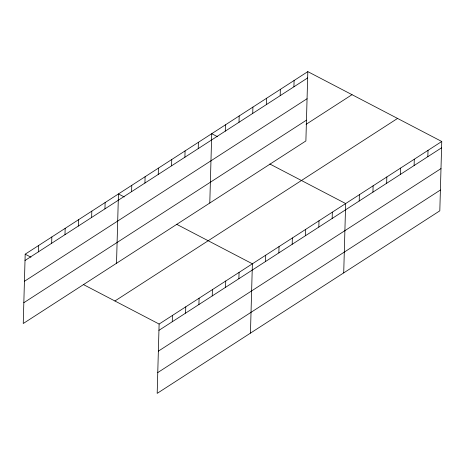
<?xml version="1.0" encoding="UTF-8"?>
<svg xmlns="http://www.w3.org/2000/svg" width="465" height="465" viewBox="0 0 465 465"><rect width="100%" height="100%" fill="white"/><g stroke="black" fill="none" stroke-linecap="round" stroke-linejoin="round"><path stroke-width="0.7" d="M307.818 71.627L25.186 254.181L23.25 323.512L305.883 140.953L307.818 71.627L441.75 141.488L439.814 210.819L157.182 393.373L159.117 324.047L441.75 141.488M38.333 251.891L38.514 245.578M51.662 243.282L51.836 236.97M64.984 234.674L65.158 228.367M78.306 226.071L78.48 219.759M91.634 217.463L91.808 211.151M104.956 208.855L105.131 202.548M116.517 263.271L118.453 193.94L124.219 196.945M131.601 191.644L131.781 185.332M144.929 183.036L145.103 176.729M158.251 174.433L158.425 168.121M171.573 165.825L171.754 159.512M172.265 321.751L172.439 315.439M184.901 157.217L185.076 150.91M185.587 313.143L185.762 306.83M198.224 148.614L198.398 142.302M198.91 304.534L199.09 298.228M209.791 203.025L211.726 133.693L217.492 136.704M212.238 295.932L212.412 289.619M225.275 131.142L225.455 124.829M225.56 287.324L225.734 281.011M239.004 122.272L239.179 115.959M238.882 278.715L239.062 272.409M252.733 113.408L252.908 107.095M250.449 333.132L252.385 263.8L176.566 224.252M266.462 104.538L266.637 98.225M265.532 261.504L265.707 255.192M280.186 95.674L280.366 89.361M278.855 252.896L279.035 246.59M293.915 86.804L294.095 80.492M292.183 244.294L292.357 237.981M305.505 235.685L305.679 229.373M318.827 227.077L319.007 220.77M332.155 218.474L332.33 212.162M343.716 272.885L345.652 203.554L269.834 164.006M359.207 201.002L359.381 194.69M372.936 192.132L373.11 185.82M386.659 183.268L386.839 176.956M400.388 174.398L400.568 168.086M414.117 165.534L414.292 159.222M427.847 156.664L428.021 150.352M25.011 260.493L307.644 77.94M24.43 281.29L307.063 98.731M23.831 302.715L306.464 120.162M306.057 124.364L352.017 94.68M114.919 300.989L397.552 118.436M158.937 330.353L441.576 147.8M158.362 351.151L440.994 168.592M157.763 372.575L440.396 190.022M25.186 254.181L30.952 257.192M83.299 284.493L159.117 324.047"/></g></svg>
